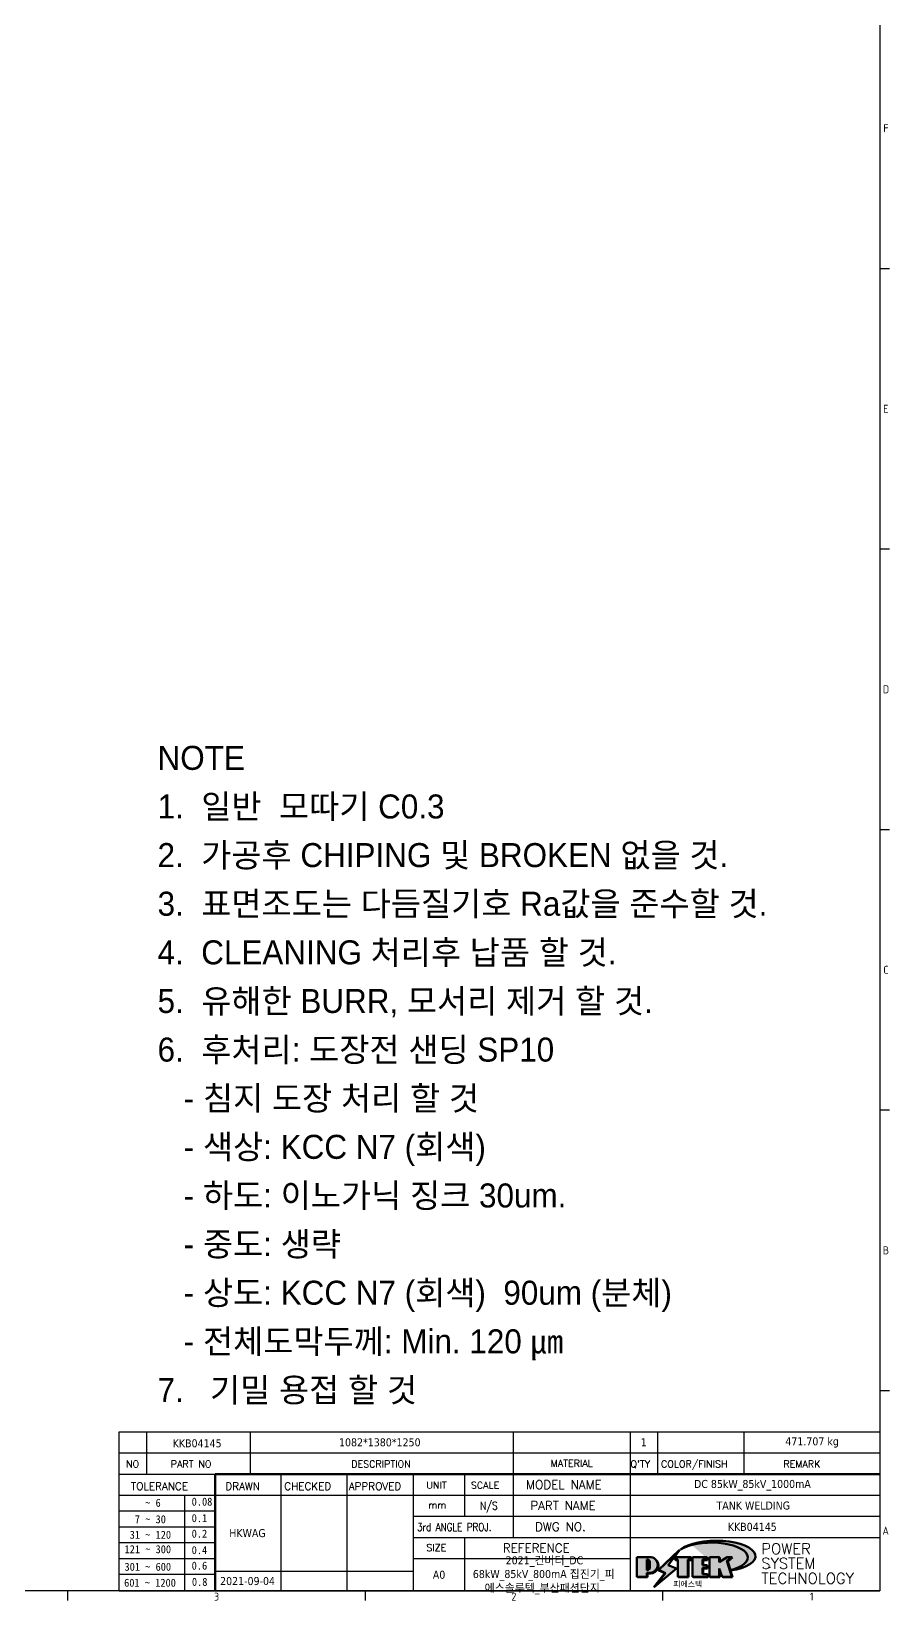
# Model space of a CAD drawing. Header units: millimetres. Extents: x 0 to 5945, y 0 to 4205.
# Drawn here: x 4785 to 5857, y 88 to 2048 of the extents above; entities that cross this region are included whole.
import ezdxf
from ezdxf.enums import TextEntityAlignment as Align

# ---------------------------------------------------------------- set-up
doc = ezdxf.new("R2010")
doc.units = ezdxf.units.MM
doc.header["$LTSCALE"] = 5
doc.layers.get('0').update_dxf_attribs({"color": 3, "lineweight": 25})
for name, color, linetype, lineweight in [('경계(ISO)', 7, 'Continuous', 25), ('기호(ISO)', 5, 'Continuous', 25), ('제목(ISO)', 5, 'Continuous', 50), ('해치(ISO)', 7, 'Continuous', 18)]:
    doc.layers.add(name, color=color, linetype=linetype, lineweight=lineweight)
doc.styles.add('HAN_291', font='')
doc.styles.add('HAN_370', font='', dxfattribs={"width": 2})
doc.styles.add('ISO Proportional', font='arial.ttf')
doc.styles.add('RC_284', font='ROMANC.shx')
doc.styles.add('RC_287', font='ROMANC.shx')
doc.styles.add('RC_292', font='ROMANC.shx')
doc.styles.add('ROMANT_294', font='romant.shx')
doc.styles.add('문자 텍스트_PSTEK_POSCO', font='isocp.shx')
doc.styles.add('텍스트 스타일198', font='tahoma.ttf')
doc.styles.add('텍스트 스타일333', font='ROMANC.shx', dxfattribs={"width": 0.800000011920929})
doc.styles.get('HAN_291').set_extended_font_data('GulimChe')
doc.styles.get('HAN_370').set_extended_font_data('GulimChe')

# ---------------------------------------------------------------- blocks, each defined once
blk = doc.blocks.new('경계 Default Border')
at = {"layer": '경계(ISO)'}
for p, q in [((1169.000015258789, 350.4166793823242), (1171.399993896484, 350.4166793823242)), ((1169.000015258789, 280.3333282470703), (1171.399993896484, 280.3333282470703)), ((1169.000015258789, 210.2499961853027), (1171.399993896484, 210.2499961853027)), ((1169.000015258789, 140.1666641235352), (1171.399993896484, 140.1666641235352)), ((1169.000015258789, 70.08333206176758), (1171.399993896484, 70.08333206176758)), ((966.0624694824219, 20), (966.0624694824219, 17.59999990463257)), ((1040.374984741211, 20), (1040.374984741211, 17.59999990463257)), ((1114.6875, 20), (1114.6875, 17.59999990463257))]:
    blk.add_line(p, q, dxfattribs=at)
at = {"layer": '경계(ISO)', "flags": 128}
blk.add_lwpolyline([(20, 20), (20, 820.9999847412109), (1169.000015258789, 820.9999847412109), (1169.000015258789, 20), (20, 20)], dxfattribs=at)
at = {"layer": '경계(ISO)', "color": 2, "char_height": 2.000000029802322, "attachment_point": 7, "style": '문자 텍스트_PSTEK_POSCO'}
for s, insert in [('F', (1169.829693008277, 384.4583333184322)), ('E', (1169.829693008277, 314.3559296629392)), ('D', (1169.718846771929, 244.2725963296058)), ('C', (1169.829693008277, 174.1892629962725)), ('B', (1169.718846771929, 104.1059296629392)), ('A', (1169.609600539701, 34.03689907122558)), ('3', (1002.664443034574, 17.580929648038)), ('2', (1076.949742964537, 17.580929648038)), ('1', (1151.501127422316, 17.59999997019768))]:
    blk.add_mtext(s, dxfattribs=dict(at, insert=insert))
blk = doc.blocks.new('제목 블록 PSTEK')
h = blk.add_hatch(color=1)
edge = h.paths.add_edge_path(flags=0)
edge.add_line((314.2242174273352, 19.60711530335299), (314.2242174273352, 17.00126995915134))
edge.add_line((314.2242174273352, 17.00126995915134), (314.3485873187598, 17.00126995915134))
edge.add_arc((314.3485873187598, 17.6527312952023), 0.6514613360509371, 270, 360)
edge.add_line((315.0000486548106, 17.6527312952023), (315.0000486548106, 18.95565396730211))
edge.add_arc((314.3485873187598, 18.95565396730212), 0.6514613360508712, 0, 90)
edge.add_line((314.3485873187598, 19.60711530335299), (314.2242174273352, 19.60711530335299))
edge = h.paths.add_edge_path()
edge.add_arc((314.9847713324306, 18.28938669179658), 1.969189947606664, 269.9999999999959, 450)
edge.add_line((314.9847713324306, 20.25857663940318), (311.7664314776902, 20.25857663940324))
edge.add_line((311.7664314776902, 20.25857663940324), (311.7664314776902, 15.3430047401139))
edge.add_line((311.7664314776902, 15.3430047401139), (314.2242174273352, 15.3430047401139))
edge.add_line((314.2242174273352, 15.3430047401139), (314.2242174273352, 16.32019674418991))
edge.add_line((314.2242174273352, 16.32019674418991), (314.9847713324307, 16.32019674418991))
h = blk.add_hatch(color=252)
edge = h.paths.add_edge_path()
edge.add_arc((314.9847713324309, 18.28938669179657), 1.969189947606666, 270, 406.8278729790604)
edge.add_arc((315.1624426058984, 18.1413272972396), 1.969189947606962, -90, 53.560984836317004, ccw=False)
edge.add_line((315.1624426058984, 16.17213734963263), (314.4018887008024, 16.17213734963263))
edge.add_line((314.4018887008024, 16.17213734963263), (314.4018887008024, 15.19494534555726))
edge.add_line((314.4018887008024, 15.19494534555726), (311.9441027511573, 15.19494534555726))
edge.add_line((311.9441027511573, 15.19494534555726), (311.9441027511573, 15.3430047401139))
edge.add_line((311.9441027511573, 15.3430047401139), (314.2242174273352, 15.3430047401139))
edge.add_line((314.2242174273352, 15.3430047401139), (314.2242174273352, 16.32019674418991))
edge.add_line((314.2242174273352, 16.32019674418991), (314.9847713324309, 16.32019674418991))
h = blk.add_hatch(color=252)
edge = h.paths.add_edge_path()
edge.add_line((314.4018887008024, 19.45905590879572), (314.5262585922315, 19.45905590879572))
edge.add_arc((314.5262585922314, 18.80759457274939), 0.6514613360463194, 60.4189348879147, 90.00000000000318, ccw=False)
edge.add_arc((314.3485873187602, 18.95565396730057), 0.6514613360524251, 39.96992292766206, 90.00000000009999)
edge.add_line((314.3485873187591, 19.60711530335307), (314.2242174273352, 19.60711530335298))
edge.add_line((314.2242174273352, 19.60711530335299), (314.2242174273352, 17.00126995915134))
edge.add_line((314.2242174273352, 17.00126995915134), (314.3485873187591, 17.00126995915134))
edge.add_arc((314.3485873187568, 17.652731295233), 0.6514613360816299, 270.0000000002, 274.6930825552478)
edge.add_line((314.4018887008024, 17.0034541317032), (314.4018887008024, 19.45905590879572))
for color, points in [(252, [(317.2195697678507, 17.0593801673321), (322.0326348870767, 21.62682475217465), (322.2781991042243, 21.94392121864296), (317.0471853425802, 16.97985676345368), (318.7512090904202, 16.1899260703855), (316.0018030350395, 12.71868385740789), (316.3356552234328, 13.00206718743325), (318.9235935156908, 16.2694494742633)]), (5, [(321.6183518841322, 17.4193704504104), (319.5281351041078, 18.24969419629727), (322.4505835294948, 22.02344462252142), (317.2195697678507, 17.0593801673321), (318.9235935156908, 16.2694494742633), (316.1741874603099, 12.79820726128571)]), (1, [(324.4839107253602, 19.60711530335299), (325.2419748254881, 19.60711530335299), (325.2419748254881, 20.25857663940324), (321.2266040451076, 20.25857663940324), (321.2266040451076, 19.60711530335299), (321.9846681452406, 19.60711530335299), (321.9846681452406, 15.3430047401139), (324.4839107253602, 15.3430047401139)]), (252, [(321.9846681452406, 19.60711530335299), (321.4042753185749, 19.60711530335299), (321.4042753185749, 19.45905590879572), (321.9846681452406, 19.45905590879572)]), (252, [(324.6615819988275, 19.45905590879572), (325.4196460989604, 19.45905590879572), (325.4196460989604, 20.11051724484596), (325.2419748254881, 20.11051724484596), (325.2419748254881, 19.60711530335299), (324.4839107253602, 19.60711530335299), (324.4839107253602, 15.3430047401139), (322.1623394187076, 15.3430047401139), (322.1623394187076, 15.19494534555726), (324.6615819988275, 15.19494534555726)]), (1, [(329.2277337269622, 20.25857663940324), (325.65654113025, 20.25857663940324), (325.65654113025, 15.3430047401139), (329.3580259941756, 15.3430047401139), (329.3580259941756, 15.9944660761648), (328.1137701654877, 15.9944660761648), (328.1137701654877, 17.56360607323003), (329.2277337269622, 17.56360607323003), (329.2277337269622, 18.25543873810179), (328.1137701654877, 18.25543873810179), (328.1137701654877, 19.60711530335299), (329.2277337269622, 19.60711530335299)]), (252, [(328.2914414389548, 19.45905590879572), (329.4054050004294, 19.45905590879572), (329.4054050004294, 20.11051724484596), (329.2277337269622, 20.11051724484596), (329.2277337269622, 19.60711530335299), (328.1137701654877, 19.60711530335299), (328.1137701654877, 18.25543873810179), (328.2914414389548, 18.25543873810179)]), (1, [(332.3312149849806, 20.25857663940324), (329.8592894925411, 20.25857663940324), (329.8592894925411, 15.3430047401139), (332.3312149849806, 15.3430047401139), (332.3312149849806, 17.4318630164523), (333.0701931098801, 15.3430047401139), (335.4855464857051, 15.3430047401139), (334.2514536401189, 19.30614745124769), (335.4379594596742, 20.25857663940324), (334.3071782107978, 20.25857663940324), (332.3312149849806, 18.99741471888304)]), (252, [(332.5088862584528, 20.1105172448466), (332.3312149849806, 20.1105172448466), (332.3312149849806, 18.99741471888368), (332.5088862584528, 19.11081371413894)]), (252, [(335.6156307331414, 20.11051724484596), (335.2535118015555, 20.11051724484596), (334.2514536401189, 19.30614745124769), (335.4855464857051, 15.3430047401139), (333.1954852176545, 15.3430047401139), (333.2478643833523, 15.19494534555726), (335.6632177591723, 15.19494534555726), (334.4291249135862, 19.15808805669106)]), (252, [(329.5356972676428, 15.8464066816075), (329.3580259941756, 15.8464066816075), (329.3580259941756, 15.3430047401139), (325.8342124037171, 15.3430047401139), (325.8342124037171, 15.19494534555726), (329.5356972676428, 15.19494534555726)]), (252, [(328.2914414389548, 17.41554667867274), (329.4054050004294, 17.41554667867274), (329.4054050004294, 18.10737934354514), (329.2277337269622, 18.10737934354514), (329.2277337269622, 17.56360607323003), (328.1137701654877, 17.56360607323003), (328.1137701654877, 15.9944660761648), (328.2914414389548, 15.9944660761648)]), (252, [(332.5088862584528, 16.92964231796647), (332.3312149849806, 17.43186301645164), (332.3312149849806, 15.3430047401139), (330.0369607660135, 15.3430047401139), (330.0369607660135, 15.19494534555726), (332.5088862584528, 15.19494534555726)])]:
    blk.add_hatch(color=color).paths.add_polyline_path(points)
at = {"layer": '해치(ISO)', "true_color": 0x27d1fc}
h = blk.add_hatch(color=140, dxfattribs=at)
edge = h.paths.add_edge_path()
edge.add_ellipse((330.3660919371412, 20.15576403068321), major_axis=(9.100907360794343, 0), ratio=0.4069904968023172, start_angle=301.3098473703837, end_angle=507.7436900681698)
edge.add_ellipse((331.5340919371412, 20.4634168429492), major_axis=(-9.82350664112931, 0), ratio=0.3942600559756514, start_angle=111.51207141178469, end_angle=334.47025347086895, ccw=False)
edge.add_line((335.1363447531188, 16.8601935978785), (335.0955236905705, 16.99119398620872))
at = {"color": 180}
for p, q in [((182.475792979055, 11.79100474011392), (182.4757929790549, 51.56524660363496)), ((182.4757929790549, 51.56524660363496), (372.4757929537551, 51.56524660363496)), ((189.2651435055721, 51.56524660363496), (189.2651435055722, 41.00524660363494)), ((215.2152739891528, 41.00524660363494), (215.2152739891528, 51.56524660363496)), ((280.8758854511282, 51.56524660363496), (280.8758854511282, 41.00524660363494)), ((310.0881549537552, 51.56524660363496), (310.0881549537553, 41.00524660363494)), ((316.9044520275131, 51.56524660363496), (316.9044520275127, 41.00524660363494)), ((338.4566026226726, 51.56524660363496), (338.4566026226727, 41.00524660363494)), ((372.4757929537551, 51.56524660363496), (372.4757929537551, 11.79100474011389)), ((182.475792979055, 46.2852466036349), (372.4757929537551, 46.28524660363492)), ((182.475792979055, 41.00524660363493), (206.451475290024, 41.00524660363493)), ((222.9401812389276, 11.79100474011392), (222.9401812389276, 41.00524660363494)), ((239.4288871878316, 11.79100474011392), (239.4288871878316, 41.00524660363494)), ((255.9175931367356, 11.79100474011392), (255.9175931367356, 41.00524660363494)), ((268.6918866058747, 41.00524660363494), (268.6918866058747, 30.44524660363498)), ((280.8758854511282, 41.00524660363494), (280.8758854511282, 25.16524660363502)), ((310.088154953755, 41.00524660363494), (310.088154953755, 11.79100474011392)), ((182.475792979055, 35.72524660363497), (206.451475290024, 35.72524660363497)), ((198.8621818849491, 12.02524660363491), (198.8621818849491, 35.72524660363497)), ((206.451475290024, 35.72524660363497), (372.4757929537551, 35.72524660363497)), ((182.475792979055, 31.77524660363492), (206.451475290024, 31.77524660363492)), ((182.475792979055, 27.82524660363487), (206.451475290024, 27.82524660363487)), ((255.917593136736, 30.44524660363498), (372.4757929537552, 30.44524660363501)), ((182.475792979055, 23.87524660363505), (206.451475290024, 23.87524660363505)), ((255.9175931367359, 25.16524660363502), (372.4757929537552, 25.165246603635)), ((268.6918866058744, 25.16524660363502), (268.6918866058744, 11.79100474011392)), ((182.475792979055, 19.92524660363478), (206.451475290024, 19.92524660363478)), ((255.9175931367359, 19.88524660363481), (310.0881549537553, 19.88524660363481)), ((182.475792979055, 15.97524660363496), (206.451475290024, 15.97524660363496)), ((206.451475290024, 16.74100474011396), (255.9175931367359, 16.74100474011396)), ((182.475792979055, 11.79100474011392), (372.4757929537551, 11.79100474011389))]:
    blk.add_line(p, q, dxfattribs=at)
at = {"color": 7, "lineweight": 50}
for p, q in [((206.4514752900237, 11.79100474011392), (206.4514752900237, 41.00524660363494)), ((206.451475290024, 41.00524660363494), (372.4757929537551, 41.00524660363496))]:
    blk.add_line(p, q, dxfattribs=at)
at = {"color": 7}
for p, q in [((311.7664314776902, 20.25900474011391), (311.7664314776902, 15.34300474011391)), ((314.9847713324309, 20.25857663940324), (311.7664314776902, 20.25857663940324)), ((314.9847713324309, 20.25857663940324), (311.7664314776902, 20.25857663940324)), ((311.7664314776902, 20.25857663940324), (311.7664314776902, 15.3430047401139)), ((314.2242174273352, 17.00126995915134), (314.2242174273352, 19.60711530335299)), ((314.2242174273352, 19.60711530335299), (314.3485873187591, 19.60711530335299)), ((314.3485873187591, 19.60711530335299), (314.2242174273352, 19.60711530335299)), ((314.2242174273352, 19.60711530335299), (314.2242174273352, 17.00126995915134)), ((314.2242174273352, 17.00126995915134), (314.2242174273352, 19.60711530335299)), ((314.2242174273352, 19.60711530335299), (314.3485873187591, 19.60711530335299)), ((322.2781991042243, 21.94392121864296), (317.0471853425802, 16.97985676345368)), ((322.4505835294948, 22.02344462252142), (317.2195697678507, 17.0593801673321)), ((317.2195697678507, 17.0593801673321), (322.0326348870767, 21.62682475217465)), ((319.5281351041078, 18.24969419629727), (322.4505835294948, 22.02344462252142)), ((325.2419748254881, 20.25857663940324), (321.2266040451076, 20.25857663940324)), ((321.2266040451076, 20.25857663940324), (321.2266040451076, 19.60711530335299)), ((325.2419748254881, 20.25857663940324), (321.2266040451076, 20.25857663940324)), ((321.2266040451076, 20.25857663940324), (321.2266040451076, 19.60711530335299)), ((321.2266040451076, 19.60711530335299), (321.9846681452406, 19.60711530335299)), ((321.2266040451076, 19.60711530335299), (321.9846681452406, 19.60711530335299)), ((321.4042753185749, 19.60711530335299), (321.4042753185749, 19.45905590879572)), ((321.9846681452406, 19.60711530335299), (321.4042753185749, 19.60711530335299)), ((321.9846681452406, 19.60711530335299), (321.9846681452406, 15.3430047401139)), ((321.9846681452406, 19.45905590879572), (321.9846681452406, 19.60711530335299)), ((321.9846681452406, 19.60711530335299), (321.9846681452406, 15.3430047401139)), ((322.0326348870767, 21.62682475217465), (322.2781991042243, 21.94392121864296)), ((324.4839107253602, 19.60711530335299), (325.2419748254881, 19.60711530335299)), ((324.4839107253602, 15.3430047401139), (324.4839107253602, 19.60711530335299)), ((325.2419748254881, 19.60711530335299), (324.4839107253602, 19.60711530335299)), ((324.4839107253602, 19.60711530335299), (324.4839107253602, 15.3430047401139)), ((324.4839107253602, 19.60711530335299), (325.2419748254881, 19.60711530335299)), ((324.4839107253602, 15.3430047401139), (324.4839107253602, 19.60711530335299)), ((325.2419748254881, 19.60711530335299), (325.2419748254881, 20.25857663940324)), ((325.2419748254881, 19.60711530335299), (325.2419748254881, 20.25857663940324)), ((325.4196460989604, 20.11051724484596), (325.2419748254881, 20.11051724484596)), ((325.2419748254881, 20.11051724484596), (325.2419748254881, 19.60711530335299)), ((325.4196460989604, 19.45905590879572), (325.4196460989604, 20.11051724484596)), ((329.2277337269622, 20.25857663940324), (325.65654113025, 20.25857663940324)), ((325.65654113025, 20.25857663940324), (325.65654113025, 15.3430047401139)), ((325.65654113025, 20.25857663940324), (325.65654113025, 15.3430047401139)), ((329.2277337269622, 20.25857663940324), (325.65654113025, 20.25857663940324)), ((328.1137701654877, 18.25543873810179), (328.1137701654877, 19.60711530335299)), ((328.1137701654877, 19.60711530335299), (329.2277337269622, 19.60711530335299)), ((329.2277337269622, 19.60711530335299), (328.1137701654877, 19.60711530335299)), ((328.1137701654877, 19.60711530335299), (328.1137701654877, 18.25543873810179)), ((328.1137701654877, 18.25543873810179), (328.1137701654877, 19.60711530335299)), ((328.1137701654877, 19.60711530335299), (329.2277337269622, 19.60711530335299)), ((329.2277337269622, 19.60711530335299), (329.2277337269622, 20.25857663940324)), ((329.2277337269622, 19.60711530335299), (329.2277337269622, 20.25857663940324)), ((329.4054050004294, 20.11051724484596), (329.2277337269622, 20.11051724484596)), ((329.2277337269622, 20.11051724484596), (329.2277337269622, 19.60711530335299)), ((329.4054050004294, 19.45905590879572), (329.4054050004294, 20.11051724484596)), ((332.3312149849806, 20.25857663940324), (329.8592894925411, 20.25857663940324)), ((329.8592894925411, 20.25857663940324), (329.8592894925411, 15.3430047401139)), ((329.8592894925411, 20.25857663940324), (329.8592894925411, 15.3430047401139)), ((332.3312149849806, 20.25857663940324), (329.8592894925411, 20.25857663940324)), ((334.3071782107978, 20.25857663940324), (332.3312149849806, 18.99741471888304)), ((332.3312149849806, 18.99741471888304), (332.3312149849806, 20.25857663940324)), ((334.3071782107978, 20.25857663940324), (332.3312149849806, 18.99741471888304)), ((332.3312149849806, 18.99741471888304), (332.3312149849806, 20.25857663940324)), ((332.5088862584528, 20.1105172448466), (332.3312149849806, 20.1105172448466)), ((332.3312149849806, 20.1105172448466), (332.3312149849806, 18.99741471888368)), ((332.5088862584528, 19.11081371413894), (332.5088862584528, 20.1105172448466)), ((334.2514536401189, 19.30614745124769), (335.4379594596742, 20.25857663940324)), ((334.2514536401189, 19.30614745124769), (335.4379594596742, 20.25857663940324)), ((335.2535118015555, 20.11051724484596), (334.2514536401189, 19.30614745124769)), ((335.4379594596742, 20.25857663940324), (334.3071782107978, 20.25857663940324)), ((335.4379594596742, 20.25857663940324), (334.3071782107978, 20.25857663940324)), ((334.4291249135862, 19.15808805669104), (335.6156307331414, 20.11051724484596)), ((335.6156307331414, 20.11051724484596), (335.2535118015555, 20.11051724484596)), ((314.3485873187591, 17.00126995915134), (314.2242174273352, 17.00126995915134)), ((314.2242174273352, 17.00126995915134), (314.3485873187591, 17.00126995915134)), ((314.3485873187591, 17.00126995915134), (314.2242174273352, 17.00126995915134)), ((314.2242174273352, 16.32019674418991), (314.9847713324309, 16.32019674418991)), ((314.2242174273352, 15.3430047401139), (314.2242174273352, 16.32019674418991)), ((314.9847713324309, 16.32019674418991), (314.2242174273352, 16.32019674418991)), ((314.2242174273352, 16.32019674418991), (314.2242174273352, 15.3430047401139)), ((314.2242174273352, 16.32019674418991), (314.9847713324309, 16.32019674418991)), ((314.2242174273352, 15.3430047401139), (314.2242174273352, 16.32019674418991)), ((314.4018887008024, 19.45905590879572), (314.5262585922314, 19.45905590879572)), ((314.4018887008024, 17.0034541317032), (314.4018887008024, 19.45905590879572)), ((314.4018887008024, 16.17213734963263), (315.162442605898, 16.17213734963263)), ((314.4018887008024, 15.19494534555726), (314.4018887008024, 16.17213734963263)), ((315.0000486548106, 18.95565396730275), (315.0000486548106, 17.65273129520161)), ((315.0000486548106, 18.95565396730275), (315.0000486548106, 17.65273129520161)), ((318.7512090904202, 16.1899260703855), (316.0018030350395, 12.71868385740789)), ((316.1741874603099, 12.79820726128571), (321.6183518841322, 17.4193704504104)), ((318.9235935156908, 16.2694494742633), (316.1741874603099, 12.79820726128571)), ((316.3356552234328, 13.00206718743325), (318.9235935156908, 16.2694494742633)), ((317.0471853425802, 16.97985676345368), (318.7512090904202, 16.1899260703855)), ((318.9235935156908, 16.2694494742633), (317.2195697678507, 17.0593801673321)), ((317.2195697678507, 17.0593801673321), (318.9235935156908, 16.2694494742633)), ((321.6183518841322, 17.4193704504104), (319.5281351041078, 18.24969419629727)), ((321.4042753185749, 19.45905590879572), (321.9846681452406, 19.45905590879572)), ((324.6615819988275, 19.45905590879572), (325.4196460989604, 19.45905590879572)), ((324.6615819988275, 15.19494534555726), (324.6615819988275, 19.45905590879572)), ((329.2277337269622, 18.25543873810179), (328.1137701654877, 18.25543873810179)), ((328.1137701654877, 18.25543873810179), (328.2914414389548, 18.25543873810179)), ((329.2277337269622, 18.25543873810179), (328.1137701654877, 18.25543873810179)), ((328.1137701654877, 17.56360607323003), (329.2277337269622, 17.56360607323003)), ((328.1137701654877, 15.9944660761648), (328.1137701654877, 17.56360607323003)), ((329.2277337269622, 17.56360607323003), (328.1137701654877, 17.56360607323003)), ((328.1137701654877, 17.56360607323003), (328.1137701654877, 15.9944660761648)), ((328.1137701654877, 17.56360607323003), (329.2277337269622, 17.56360607323003)), ((328.1137701654877, 15.9944660761648), (328.1137701654877, 17.56360607323003)), ((329.3580259941756, 15.9944660761648), (328.1137701654877, 15.9944660761648)), ((328.1137701654877, 15.9944660761648), (328.2914414389548, 15.9944660761648)), ((329.3580259941756, 15.9944660761648), (328.1137701654877, 15.9944660761648)), ((328.2914414389548, 18.25543873810179), (328.2914414389548, 19.45905590879572)), ((328.2914414389548, 19.45905590879572), (329.4054050004294, 19.45905590879572)), ((328.2914414389548, 15.9944660761648), (328.2914414389548, 17.41554667867274)), ((328.2914414389548, 17.41554667867274), (329.4054050004294, 17.41554667867274)), ((329.2277337269622, 17.56360607323003), (329.2277337269622, 18.25543873810179)), ((329.2277337269622, 17.56360607323003), (329.2277337269622, 18.25543873810179)), ((329.4054050004294, 18.10737934354514), (329.2277337269622, 18.10737934354514)), ((329.2277337269622, 18.10737934354514), (329.2277337269622, 17.56360607323003)), ((329.3580259941756, 15.3430047401139), (329.3580259941756, 15.9944660761648)), ((329.3580259941756, 15.3430047401139), (329.3580259941756, 15.9944660761648)), ((329.5356972676428, 15.8464066816075), (329.3580259941756, 15.8464066816075)), ((329.3580259941756, 15.8464066816075), (329.3580259941756, 15.3430047401139)), ((329.4054050004294, 17.41554667867274), (329.4054050004294, 18.10737934354514)), ((329.5356972676428, 15.19494534555726), (329.5356972676428, 15.8464066816075)), ((332.3312149849806, 18.99741471888368), (332.5088862584528, 19.11081371413894)), ((332.3312149849806, 17.4318630164523), (333.0701931098801, 15.3430047401139)), ((332.3312149849806, 15.3430047401139), (332.3312149849806, 17.4318630164523)), ((332.5088862584528, 16.92964231796647), (332.3312149849806, 17.43186301645164)), ((332.3312149849806, 17.43186301645164), (332.3312149849806, 15.3430047401139)), ((332.3312149849806, 17.4318630164523), (333.0701931098801, 15.3430047401139)), ((332.3312149849806, 15.3430047401139), (332.3312149849806, 17.4318630164523)), ((332.5088862584528, 15.19494534555726), (332.5088862584528, 16.92964231796647)), ((335.4855464857051, 15.3430047401139), (334.2514536401189, 19.30614745124769)), ((334.2514536401189, 19.30614745124769), (335.4855464857051, 15.3430047401139)), ((335.4855464857051, 15.3430047401139), (334.2514536401189, 19.30614745124769)), ((335.6632177591723, 15.19494534555726), (334.4291249135862, 19.15808805669104)), ((345.0447381189468, 17.50375595811051), (344.9867755289346, 17.689895936919)), ((311.7664314776902, 15.3430047401139), (314.2242174273352, 15.3430047401139)), ((311.7664314776902, 15.3430047401139), (314.2242174273352, 15.3430047401139)), ((314.2242174273352, 15.3430047401139), (311.9441027511573, 15.3430047401139)), ((311.9441027511573, 15.3430047401139), (311.9441027511573, 15.19494534555726)), ((311.9441027511573, 15.19494534555726), (314.4018887008024, 15.19494534555726)), ((316.0018030350395, 12.71868385740789), (316.3356552234328, 13.00206718743325)), ((321.9846681452406, 15.3430047401139), (324.4839107253602, 15.3430047401139)), ((321.9846681452406, 15.3430047401139), (324.4839107253602, 15.3430047401139)), ((324.4839107253602, 15.3430047401139), (322.1623394187076, 15.3430047401139)), ((322.1623394187076, 15.3430047401139), (322.1623394187076, 15.19494534555726)), ((322.1623394187076, 15.19494534555726), (324.6615819988275, 15.19494534555726)), ((325.65654113025, 15.3430047401139), (329.3580259941756, 15.3430047401139)), ((325.65654113025, 15.3430047401139), (329.3580259941756, 15.3430047401139)), ((329.3580259941756, 15.3430047401139), (325.8342124037171, 15.3430047401139)), ((325.8342124037171, 15.3430047401139), (325.8342124037171, 15.19494534555726)), ((325.8342124037171, 15.19494534555726), (329.5356972676428, 15.19494534555726)), ((329.8592894925411, 15.3430047401139), (332.3312149849806, 15.3430047401139)), ((329.8592894925411, 15.3430047401139), (332.3312149849806, 15.3430047401139)), ((332.3312149849806, 15.3430047401139), (330.0369607660135, 15.3430047401139)), ((330.0369607660135, 15.3430047401139), (330.0369607660135, 15.19494534555726)), ((330.0369607660135, 15.19494534555726), (332.5088862584528, 15.19494534555726)), ((333.0701931098801, 15.3430047401139), (335.4855464857051, 15.3430047401139)), ((333.0701931098801, 15.3430047401139), (335.4855464857051, 15.3430047401139)), ((335.4855464857051, 15.3430047401139), (333.1954852176545, 15.3430047401139)), ((333.1954852176545, 15.3430047401139), (333.2478643833523, 15.19494534555726)), ((333.2478643833523, 15.19494534555726), (335.6632177591723, 15.19494534555726))]:
    blk.add_line(p, q, dxfattribs=at)
at = {"color": 1}
for p, q in [((314.9847713324309, 20.25857663940324), (311.7664314776902, 20.25857663940324)), ((311.7664314776902, 20.25857663940324), (311.7664314776902, 15.3430047401139)), ((314.2242174273352, 17.00126995915134), (314.2242174273352, 19.60711530335299)), ((314.2242174273352, 19.60711530335299), (314.3485873187591, 19.60711530335299)), ((325.2419748254881, 20.25857663940324), (321.2266040451076, 20.25857663940324)), ((321.2266040451076, 20.25857663940324), (321.2266040451076, 19.60711530335299)), ((321.2266040451076, 19.60711530335299), (321.9846681452406, 19.60711530335299)), ((321.9846681452406, 19.60711530335299), (321.9846681452406, 15.3430047401139)), ((324.4839107253602, 19.60711530335299), (325.2419748254881, 19.60711530335299)), ((324.4839107253602, 15.3430047401139), (324.4839107253602, 19.60711530335299)), ((325.2419748254881, 19.60711530335299), (325.2419748254881, 20.25857663940324)), ((329.2277337269622, 20.25857663940324), (325.65654113025, 20.25857663940324)), ((325.65654113025, 20.25857663940324), (325.65654113025, 15.3430047401139)), ((328.1137701654877, 18.25543873810179), (328.1137701654877, 19.60711530335299)), ((328.1137701654877, 19.60711530335299), (329.2277337269622, 19.60711530335299)), ((329.2277337269622, 19.60711530335299), (329.2277337269622, 20.25857663940324)), ((332.3312149849806, 20.25857663940324), (329.8592894925411, 20.25857663940324)), ((329.8592894925411, 20.25857663940324), (329.8592894925411, 15.3430047401139)), ((334.3071782107978, 20.25857663940324), (332.3312149849806, 18.99741471888304)), ((332.3312149849806, 18.99741471888304), (332.3312149849806, 20.25857663940324)), ((334.2514536401189, 19.30614745124769), (335.4379594596742, 20.25857663940324)), ((335.4379594596742, 20.25857663940324), (334.3071782107978, 20.25857663940324)), ((314.3485873187591, 17.00126995915134), (314.2242174273352, 17.00126995915134)), ((314.2242174273352, 16.32019674418991), (314.9847713324309, 16.32019674418991)), ((314.2242174273352, 15.3430047401139), (314.2242174273352, 16.32019674418991)), ((315.0000486548106, 18.95565396730275), (315.0000486548106, 17.65273129520161)), ((329.2277337269622, 18.25543873810179), (328.1137701654877, 18.25543873810179)), ((328.1137701654877, 17.56360607323003), (329.2277337269622, 17.56360607323003)), ((328.1137701654877, 15.9944660761648), (328.1137701654877, 17.56360607323003)), ((329.3580259941756, 15.9944660761648), (328.1137701654877, 15.9944660761648)), ((329.2277337269622, 17.56360607323003), (329.2277337269622, 18.25543873810179)), ((329.3580259941756, 15.3430047401139), (329.3580259941756, 15.9944660761648)), ((332.3312149849806, 17.4318630164523), (333.0701931098801, 15.3430047401139)), ((332.3312149849806, 15.3430047401139), (332.3312149849806, 17.4318630164523)), ((335.4855464857051, 15.3430047401139), (334.2514536401189, 19.30614745124769)), ((311.7664314776902, 15.3430047401139), (314.2242174273352, 15.3430047401139)), ((321.9846681452406, 15.3430047401139), (324.4839107253602, 15.3430047401139)), ((325.65654113025, 15.3430047401139), (329.3580259941756, 15.3430047401139)), ((329.8592894925411, 15.3430047401139), (332.3312149849806, 15.3430047401139)), ((333.0701931098801, 15.3430047401139), (335.4855464857051, 15.3430047401139))]:
    blk.add_line(p, q, dxfattribs=at)
at = {"color": 5}
for p, q in [((322.4505835294948, 22.02344462252142), (317.2195697678507, 17.0593801673321)), ((319.5281351041078, 18.24969419629727), (322.4505835294948, 22.02344462252142)), ((316.1741874603099, 12.79820726128571), (321.6183518841322, 17.4193704504104)), ((318.9235935156908, 16.2694494742633), (316.1741874603099, 12.79820726128571)), ((317.2195697678507, 17.0593801673321), (318.9235935156908, 16.2694494742633)), ((321.6183518841322, 17.4193704504104), (319.5281351041078, 18.24969419629727))]:
    blk.add_line(p, q, dxfattribs=at)
at = {"color": 7}
for centre, radius, start, end in [((314.3485873187598, 18.95565396730211), 0.6514613360508712, 0, 90), ((314.3485873187602, 18.95565396730057), 0.6514613360524251, 39.96992292766117, 90), ((314.3485873187598, 18.95565396730212), 0.6514613360508712, 0, 90), ((314.9847713324309, 18.28938669179658), 1.969189947606665, 270, 90), ((314.9847713324309, 18.28938669179658), 1.969189947606665, 270, 90), ((314.9847713324307, 18.2893866917965), 1.969189947606594, 270, 46.82787297909833), ((315.1624426058984, 18.1413272972396), 1.969189947606961, 270, 53.56098483636067), ((314.3485873187597, 17.65273129520228), 0.6514613360509381, 270, 0), ((314.3485873187598, 17.6527312952023), 0.6514613360509381, 270, 0), ((314.3485873187568, 17.652731295233), 0.6514613360816299, 270, 274.6930825552478), ((314.5262585922314, 18.80759457274939), 0.6514613360463193, 60.41893488791137, 90)]:
    blk.add_arc(centre, radius, start, end, dxfattribs=at)
at = {"color": 1}
for centre, radius, start, end in [((314.3485873187598, 18.95565396730211), 0.6514613360508712, 0, 90), ((314.9847713324309, 18.28938669179657), 1.969189947606665, 270, 90), ((314.3485873187598, 17.6527312952023), 0.6514613360509381, 270, 0)]:
    blk.add_arc(centre, radius, start, end, dxfattribs=at)
at = {"layer": '제목(ISO)', "lineweight": 18}
blk.add_line((182.475792979055, 35.72500474011393), (182.475792979055, 11.79100474011392), dxfattribs=at)
at = {"layer": '제목(ISO)'}
for p, q in [((314.9847713324306, 20.25857663940324), (311.7664314776902, 20.25857663940324)), ((311.7664314776902, 20.25857663940324), (311.7664314776902, 15.3430047401139)), ((314.2242174273352, 17.00126995915134), (314.2242174273352, 19.60711530335299)), ((314.2242174273352, 19.60711530335299), (314.3485873187598, 19.60711530335299)), ((314.3485873187591, 19.60711530335299), (314.2242174273352, 19.60711530335299)), ((314.2242174273352, 19.60711530335299), (314.2242174273352, 17.00126995915134)), ((322.2781991042243, 21.94392121864296), (317.0471853425802, 16.97985676345368)), ((322.4505835294948, 22.02344462252142), (317.2195697678507, 17.0593801673321)), ((317.2195697678507, 17.0593801673321), (322.0326348870767, 21.62682475217465)), ((319.5281351041078, 18.24969419629727), (322.4505835294948, 22.02344462252142)), ((325.2419748254881, 20.25857663940324), (321.2266040451076, 20.25857663940324)), ((321.2266040451076, 20.25857663940324), (321.2266040451076, 19.60711530335299)), ((321.2266040451076, 19.60711530335299), (321.9846681452406, 19.60711530335299)), ((321.9846681452406, 19.60711530335299), (321.4042753185749, 19.60711530335299)), ((321.4042753185749, 19.60711530335299), (321.4042753185749, 19.45905590879572)), ((321.9846681452406, 19.60711530335299), (321.9846681452406, 15.3430047401139)), ((321.9846681452406, 19.45905590879572), (321.9846681452406, 19.60711530335299)), ((322.0326348870767, 21.62682475217465), (322.2781991042243, 21.94392121864296)), ((324.4839107253602, 19.60711530335299), (325.2419748254881, 19.60711530335299)), ((324.4839107253602, 15.3430047401139), (324.4839107253602, 19.60711530335299)), ((325.2419748254881, 19.60711530335299), (324.4839107253602, 19.60711530335299)), ((324.4839107253602, 19.60711530335299), (324.4839107253602, 15.3430047401139)), ((325.2419748254881, 19.60711530335299), (325.2419748254881, 20.25857663940324)), ((325.4196460989604, 20.11051724484596), (325.2419748254881, 20.11051724484596)), ((325.2419748254881, 20.11051724484596), (325.2419748254881, 19.60711530335299)), ((325.4196460989604, 19.45905590879572), (325.4196460989604, 20.11051724484596)), ((329.2277337269622, 20.25857663940324), (325.65654113025, 20.25857663940324)), ((325.65654113025, 20.25857663940324), (325.65654113025, 15.3430047401139)), ((328.1137701654877, 18.25543873810179), (328.1137701654877, 19.60711530335299)), ((328.1137701654877, 19.60711530335299), (329.2277337269622, 19.60711530335299)), ((329.2277337269622, 19.60711530335299), (328.1137701654877, 19.60711530335299)), ((328.1137701654877, 19.60711530335299), (328.1137701654877, 18.25543873810179)), ((329.2277337269622, 19.60711530335299), (329.2277337269622, 20.25857663940324)), ((329.4054050004294, 20.11051724484596), (329.2277337269622, 20.11051724484596)), ((329.2277337269622, 20.11051724484596), (329.2277337269622, 19.60711530335299)), ((329.4054050004294, 19.45905590879572), (329.4054050004294, 20.11051724484596)), ((332.3312149849806, 20.25857663940324), (329.8592894925411, 20.25857663940324)), ((329.8592894925411, 20.25857663940324), (329.8592894925411, 15.3430047401139)), ((334.3071782107978, 20.25857663940324), (332.3312149849806, 18.99741471888304)), ((332.3312149849806, 18.99741471888304), (332.3312149849806, 20.25857663940324)), ((332.5088862584528, 20.1105172448466), (332.3312149849806, 20.1105172448466)), ((332.3312149849806, 20.1105172448466), (332.3312149849806, 18.99741471888368)), ((332.5088862584528, 19.11081371413894), (332.5088862584528, 20.1105172448466)), ((334.2514536401189, 19.30614745124769), (335.4379594596742, 20.25857663940324)), ((335.2535118015555, 20.11051724484596), (334.2514536401189, 19.30614745124769)), ((335.4379594596742, 20.25857663940324), (334.3071782107978, 20.25857663940324)), ((334.4291249135862, 19.15808805669106), (335.6156307331414, 20.11051724484596)), ((335.6156307331414, 20.11051724484596), (335.2535118015555, 20.11051724484596)), ((314.3485873187598, 17.00126995915134), (314.2242174273352, 17.00126995915134)), ((314.2242174273352, 17.00126995915134), (314.3485873187591, 17.00126995915134)), ((314.2242174273352, 15.3430047401139), (314.2242174273352, 16.32019674418991)), ((314.2242174273352, 16.32019674418991), (314.9847713324307, 16.32019674418991)), ((314.9847713324309, 16.32019674418991), (314.2242174273352, 16.32019674418991)), ((314.2242174273352, 16.32019674418991), (314.2242174273352, 15.3430047401139)), ((314.4018887008024, 19.45905590879572), (314.5262585922314, 19.45905590879572)), ((314.4018887008024, 17.0034541317032), (314.4018887008024, 19.45905590879572)), ((314.4018887008024, 15.19494534555726), (314.4018887008024, 16.17213734963263)), ((314.4018887008024, 16.17213734963263), (315.1624426058984, 16.17213734963263)), ((315.0000486548106, 18.95565396730211), (315.0000486548106, 17.6527312952023)), ((318.7512090904202, 16.1899260703855), (316.0018030350395, 12.71868385740789)), ((316.1741874603099, 12.79820726128571), (321.6183518841322, 17.4193704504104)), ((318.9235935156908, 16.2694494742633), (316.1741874603099, 12.79820726128571)), ((316.3356552234328, 13.00206718743325), (318.9235935156908, 16.2694494742633)), ((317.0471853425802, 16.97985676345368), (318.7512090904202, 16.1899260703855)), ((317.2195697678507, 17.0593801673321), (318.9235935156908, 16.2694494742633)), ((318.9235935156908, 16.2694494742633), (317.2195697678507, 17.0593801673321)), ((321.6183518841322, 17.4193704504104), (319.5281351041078, 18.24969419629727)), ((321.4042753185749, 19.45905590879572), (321.9846681452406, 19.45905590879572)), ((324.6615819988275, 19.45905590879572), (325.4196460989604, 19.45905590879572)), ((324.6615819988275, 15.19494534555726), (324.6615819988275, 19.45905590879572)), ((329.2277337269622, 18.25543873810179), (328.1137701654877, 18.25543873810179)), ((328.1137701654877, 18.25543873810179), (328.2914414389548, 18.25543873810179)), ((328.1137701654877, 15.9944660761648), (328.1137701654877, 17.56360607323003)), ((328.1137701654877, 17.56360607323003), (329.2277337269622, 17.56360607323003)), ((329.2277337269622, 17.56360607323003), (328.1137701654877, 17.56360607323003)), ((328.1137701654877, 17.56360607323003), (328.1137701654877, 15.9944660761648)), ((329.3580259941756, 15.9944660761648), (328.1137701654877, 15.9944660761648)), ((328.1137701654877, 15.9944660761648), (328.2914414389548, 15.9944660761648)), ((328.2914414389548, 19.45905590879572), (329.4054050004294, 19.45905590879572)), ((328.2914414389548, 18.25543873810179), (328.2914414389548, 19.45905590879572)), ((328.2914414389548, 17.41554667867274), (329.4054050004294, 17.41554667867274)), ((328.2914414389548, 15.9944660761648), (328.2914414389548, 17.41554667867274)), ((329.2277337269622, 17.56360607323003), (329.2277337269622, 18.25543873810179)), ((329.4054050004294, 18.10737934354514), (329.2277337269622, 18.10737934354514)), ((329.2277337269622, 18.10737934354514), (329.2277337269622, 17.56360607323003)), ((329.3580259941756, 15.3430047401139), (329.3580259941756, 15.9944660761648)), ((329.5356972676428, 15.8464066816075), (329.3580259941756, 15.8464066816075)), ((329.3580259941756, 15.8464066816075), (329.3580259941756, 15.3430047401139)), ((329.4054050004294, 17.41554667867274), (329.4054050004294, 18.10737934354514)), ((329.5356972676428, 15.19494534555726), (329.5356972676428, 15.8464066816075)), ((332.3312149849806, 18.99741471888368), (332.5088862584528, 19.11081371413894)), ((332.3312149849806, 15.3430047401139), (332.3312149849806, 17.4318630164523)), ((332.3312149849806, 17.4318630164523), (333.0701931098801, 15.3430047401139)), ((332.5088862584528, 16.92964231796647), (332.3312149849806, 17.43186301645164)), ((332.3312149849806, 17.43186301645164), (332.3312149849806, 15.3430047401139)), ((332.5088862584528, 15.19494534555726), (332.5088862584528, 16.92964231796647)), ((335.4855464857051, 15.3430047401139), (334.2514536401189, 19.30614745124769)), ((334.2514536401189, 19.30614745124769), (335.4855464857051, 15.3430047401139)), ((335.6632177591723, 15.19494534555726), (334.4291249135862, 19.15808805669106)), ((311.7664314776902, 15.3430047401139), (314.2242174273352, 15.3430047401139)), ((314.2242174273352, 15.3430047401139), (311.9441027511573, 15.3430047401139)), ((311.9441027511573, 15.3430047401139), (311.9441027511573, 15.19494534555726)), ((311.9441027511573, 15.19494534555726), (314.4018887008024, 15.19494534555726)), ((316.0018030350395, 12.71868385740789), (316.3356552234328, 13.00206718743325)), ((321.9846681452406, 15.3430047401139), (324.4839107253602, 15.3430047401139)), ((324.4839107253602, 15.3430047401139), (322.1623394187076, 15.3430047401139)), ((322.1623394187076, 15.3430047401139), (322.1623394187076, 15.19494534555726)), ((322.1623394187076, 15.19494534555726), (324.6615819988275, 15.19494534555726)), ((325.65654113025, 15.3430047401139), (329.3580259941756, 15.3430047401139)), ((329.3580259941756, 15.3430047401139), (325.8342124037171, 15.3430047401139)), ((325.8342124037171, 15.3430047401139), (325.8342124037171, 15.19494534555726)), ((325.8342124037171, 15.19494534555726), (329.5356972676428, 15.19494534555726)), ((329.8592894925411, 15.3430047401139), (332.3312149849806, 15.3430047401139)), ((332.3312149849806, 15.3430047401139), (330.0369607660135, 15.3430047401139)), ((330.0369607660135, 15.3430047401139), (330.0369607660135, 15.19494534555726)), ((330.0369607660135, 15.19494534555726), (332.5088862584528, 15.19494534555726)), ((333.0701931098801, 15.3430047401139), (335.4855464857051, 15.3430047401139)), ((335.4855464857051, 15.3430047401139), (333.1954852176545, 15.3430047401139)), ((333.1954852176545, 15.3430047401139), (333.2478643833523, 15.19494534555726)), ((333.2478643833523, 15.19494534555726), (335.6632177591723, 15.19494534555726))]:
    blk.add_line(p, q, dxfattribs=at)
at = {"layer": '제목(ISO)', "color": 4}
blk.add_line((335.1363447531188, 16.8601935978785), (335.0955236905705, 16.99119398620872), dxfattribs=at)
at = {"layer": '제목(ISO)'}
for centre, radius, start, end in [((314.3485873187598, 18.95565396730212), 0.6514613360508712, 0, 90), ((314.3485873187602, 18.95565396730057), 0.6514613360524251, 39.96992292766117, 90), ((314.9847713324306, 18.28938669179658), 1.969189947606664, 46.82787297909431, 90), ((314.9847713324307, 18.2893866917965), 1.969189947606594, 270, 46.82787297909833), ((314.9847713324309, 18.28938669179657), 1.969189947606666, 270, 46.8278729790603), ((315.1624426058984, 18.1413272972396), 1.969189947606962, 270, 53.56098483631701), ((314.3485873187598, 17.6527312952023), 0.6514613360509371, 270, 0), ((314.3485873187568, 17.652731295233), 0.6514613360816299, 270, 274.6930825552478), ((314.5262585922314, 18.80759457274939), 0.6514613360463193, 60.41893488791137, 90)]:
    blk.add_arc(centre, radius, start, end, dxfattribs=at)
at = {"layer": '제목(ISO)', "color": 4}
for centre, major_axis, ratio, start_param, end_param in [((331.5340919371412, 20.4634168429492), (9.82350664112931, 0), 0.3942600559756514, 5.087845455444478, 8.97919982663645), ((330.3660919371412, 20.15576403068321), (9.100907360794343, 0), 0.4069904968023172, 5.258848905294775, 8.861799147915196)]:
    blk.add_ellipse(centre, major_axis=major_axis, ratio=ratio, start_param=start_param, end_param=end_param, dxfattribs=at)
at = {"color": 2}
for s, height, style, p in [('NO', 1.742399930953979, 'RC_284', (184.135398793432, 42.62317362549192)), ('PART NO', 1.742399930953979, 'RC_284', (195.3359407378685, 42.62317362549192)), ('DESCRIPTION', 1.742399930953979, 'RC_284', (240.4025565652523, 42.62317362549192)), ("Q'TY", 1.742399930953979, 'RC_284', (310.1440786515383, 42.62317362549192)), ('COLOR/FINISH', 1.742399930953979, 'RC_284', (317.7725341324144, 42.62317362549192)), ('REMARK', 1.742399930953979, 'RC_284', (348.346649953877, 42.62317362549192)), ('MODEL NAME', 2.178000062704086, 'RC_292', (284.096330289083, 37.25462520371384)), (' TOLERANCE', 1.899999976158142, 'RC_287', (184.0872874387979, 37.00893196870329)), ('DRAWN', 1.899999976158142, 'RC_287', (208.9766620976279, 37.00893196870329)), ('CHECKED', 1.899999976158142, 'RC_287', (223.6856844514997, 37.00893196870329)), ('APPROVED', 1.899999976158142, 'RC_287', (239.7795453577791, 37.00893196870329)), ('UNIT', 1.742399930953979, 'RC_284', (259.1652673287452, 37.34317362549218)), ('SCALE', 1.742399930953979, 'RC_284', (270.2934779252897, 37.34317362549218)), ('    ~ 6', 2.000000029802322, 'HAN_291', (183.7721304966814, 32.8176515608431)), ('0.08', 2.000000029802322, 'HAN_291', (200.5467345600617, 33.09873600004101)), ('mm', 1.742399930953979, 'RC_284', (259.6505418159997, 32.3543089683787)), ('PART NAME', 2.178000062704086, 'RC_292', (285.1416959765849, 32.03045329421792)), ('  7 ~ 30', 2.000000029802322, 'HAN_291', (183.7721304966814, 28.70538114822415)), ('0.1', 2.000000029802322, 'HAN_291', (200.5467345600617, 28.98646558742206)), (' DWG NO.', 2.178000062704086, 'RC_292', (284.8124284083233, 26.75045329421772)), (' 31 ~ 120', 2.000000029802322, 'HAN_291', (183.7721304966814, 24.82628181916237)), ('0.2', 2.000000029802322, 'HAN_291', (200.5467345600617, 25.10736625836028)), ('REFERENCE', 2.178000062704086, 'RC_292', (278.2741065029841, 21.43214925458022)), ('121 ~ 300', 2.000000029802322, 'HAN_291', (183.7721304966814, 21.21401206133254)), ('0.4', 2.000000029802322, 'HAN_291', (200.5467345600617, 20.99509650053045)), ('SIZE', 1.742399930953979, 'RC_284', (259.1652673287452, 21.69497768947366)), ('301 ~ 600', 2.000000029802322, 'HAN_291', (183.7721304966814, 16.83491273227077)), ('0.6', 2.000000029802322, 'HAN_291', (200.5467345600617, 17.11599717146868)), ('601 ~ 1200', 2.000000029802322, 'HAN_291', (183.6802025156883, 12.84759660881125)), ('0.8', 2.000000029802322, 'HAN_291', (200.6097246063884, 13.05732192299702))]:
    blk.add_text(s, height=height, dxfattribs=dict(at, style=style)).set_placement(p)
at = {"color": 2, "style": 'RC_284'}
blk.add_text('MATERIAL', height=1.742399930953979, dxfattribs=at).set_placement((295.4820202024417, 43.64524660363492), align=Align.MIDDLE_CENTER)
at = {"color": 7, "style": '텍스트 스타일333', "width": 0.7999999523162842}
blk.add_text('N/S', height=2.000000029802322, dxfattribs=at).set_placement((274.7838860285014, 33.08524660363496), align=Align.MIDDLE_CENTER)
at = {"color": 2, "style": '텍스트 스타일333', "width": 0.7999999523162842}
blk.add_text('3rd ANGLE PROJ.', height=2.000000029802322, dxfattribs=at).set_placement((256.8430306642954, 26.76148381654429))
at = {"color": 7, "style": 'ROMANT_294'}
for s, p in [('POWER', (342.82727231297, 20.97115304607566)), ('SYSTEM', (342.82727231297, 17.3284636719184)), ('TECHNOLOGY', (342.82727231297, 13.57194088644453))]:
    blk.add_text(s, height=2.700000107288361, dxfattribs=at).set_placement(p)
at = {"color": 7, "insert": (320.8519732224835, 14.21236326823155), "char_height": 1.400000005960464, "attachment_point": 1, "line_spacing_factor": 0.3319999873638153, "style": 'HAN_370'}
blk.add_mtext('\\fHY견고딕|b0|i0;\\H1.4000;피에스텍', dxfattribs=at)
at = {"layer": '제목(ISO)', "color": 7, "style": '텍스트 스타일198'}
for tag, p in [('부품_번호_001', (195.8064908440141, 47.68071419841495)), ('설명_001', (237.3513006331675, 47.92245856837096)), ("3._Q'TY_001", (312.7051684940307, 47.92188863680521)), ('질량\\P3;_001', (348.8318140482114, 48.1643332325385)), ('1._MODEL_NAME_001', (326.0176446881414, 37.52172745615292)), ('제목_001', (331.6383856671303, 32.12268535370653)), ('설계자_001', (209.9396160013646, 25.23446884679021)), ('부품_번호_001', (334.465731097246, 26.80591818687283)), ('프로젝트_001', (278.9744245225954, 18.43818283951269)), ('시트_크기_001', (260.7849279041463, 14.83879725511219)), ('프로젝트_002', (270.7718971243607, 15.01430360086118)), ('작성_날짜_001', (207.6508315629738, 13.26600473167383)), ('프로젝트_003', (273.7136559043495, 11.55047762554502))]:
    blk.add_attdef(tag, p, '', height=2.000000029802322, dxfattribs=at)
for tag, p in [('재질', (295.4820202024417, 48.92524660363499)), ('4._COLOR', (327.6805273250926, 48.92524660363493)), ('점검자', (231.1845342133799, 26.23312567187446)), ('엔지니어링_승인자', (247.673240162284, 26.23312567187446)), ('점검_날짜', (231.1845342133799, 14.26600474011394)), ('엔지니어링_승인_날짜', (247.6732401622839, 14.26600474011394))]:
    blk.add_attdef(tag, text='', height=2.000000029802322, dxfattribs=at).set_placement(p, align=Align.MIDDLE_CENTER)
blk = doc.blocks.new('주석-판금')
at = {"layer": '기호(ISO)', "color": 2, "insert": (-40.77821254730225, 41.10898819752038), "char_height": 3.00000011920929, "width": 116.6778124165837, "attachment_point": 1, "line_spacing_factor": 1.21460747718811, "style": 'ISO Proportional'}
blk.add_mtext('\\f굴림|b0|i0;\\H3.0000;NOTE\\P1.  일반  모따기 C0.3\\P2.  가공후 CHIPING 및 BROKEN 없을 것.\\P3.  표면조도는 다듬질기호 Ra값을 준수할 것.\\P4.  CLEANING 처리후 납품 할 것.\\P5.  유해한 BURR, 모서리 제거 할 것.\\P6.  후처리: 도장전 샌딩 SP10\\P   - 침지 도장 처리 할 것\\P   - 색상:\\f굴림|b0|i0;\\H3.0000; KCC N7 (회색)\\P\\f굴림|b0|i0;\\H3.0000;   - 하도: 이노가닉 징크 30um.\\P   - 중도: 생략\\P   - 상도: KCC N7 (회색)  90um (분체)\\P   - 전체도막두께: Min. 120 ㎛ \\P7.   기밀 용접 할 것', dxfattribs=at)

msp = doc.modelspace()

# ---------------------------------------------------------------- block references
for name, p, xscale, yscale, zscale in [('경계 Default Border', (0, 0), 5, 5, 5), ('주석-판금', (5350.554561445102, 744.6297462247844), 10, 10, 10)]:
    msp.add_blockref(name, p, dxfattribs=dict(xscale=xscale, yscale=yscale, zscale=zscale))
ref = msp.add_blockref('제목 블록 PSTEK', (3982.621035231225, 41.04497629943053), dxfattribs=dict(xscale=5, yscale=5, zscale=5))
ref.add_attrib('설계자_001', 'HKWAG', (5032.319115238048, 167.2173205333816), dxfattribs={"layer": '제목(ISO)', "color": 7, "height": 10.00000014901161, "style": '텍스트 스타일198'})
ref.add_attrib('프로젝트_001', '2021_컨버터_DC', (5377.493157844201, 133.235890496994), dxfattribs={"layer": '제목(ISO)', "color": 7, "height": 10.00000014901161, "style": '텍스트 스타일198'})
ref.add_attrib('시트_크기_001', 'A0', (5286.545674751956, 115.2389625749915), dxfattribs={"layer": '제목(ISO)', "color": 7, "height": 10.00000014901161, "style": '텍스트 스타일198'})
ref.add_attrib("3._Q'TY_001", '1', (5546.146877701377, 280.6544194834565), dxfattribs={"layer": '제목(ISO)', "color": 7, "height": 10.00000014901161, "style": '텍스트 스타일198'})
ref.add_attrib('작성_날짜_001', '2021-09-04', (5020.875193046093, 107.3749999577997), dxfattribs={"layer": '제목(ISO)', "color": 7, "height": 10.00000014901161, "style": '텍스트 스타일198'})
ref.add_attrib('부품_번호_001', 'KKB04145', (5654.949690717454, 175.0745672337947), dxfattribs={"layer": '제목(ISO)', "color": 7, "height": 10.00000014901161, "style": '텍스트 스타일198'})
ref.add_attrib('1._MODEL_NAME_001', 'DC 85kW_85kV_1000mA', (5612.709258671933, 228.6536135801951), dxfattribs={"layer": '제목(ISO)', "color": 7, "height": 10.00000014901161, "style": '텍스트 스타일198'})
ref.add_attrib('질량\\P3;_001', '471.707 kg', (5726.780105472282, 281.866642462123), dxfattribs={"layer": '제목(ISO)', "color": 7, "height": 10.00000014901161, "style": '텍스트 스타일198'})
ref.add_attrib('설명_001', '1082*1380*1250', (5169.377538397061, 280.6572691412854), dxfattribs={"layer": '제목(ISO)', "color": 7, "height": 10.00000014901161, "style": '텍스트 스타일198'})
ref.add_attrib('부품_번호_001', 'KKB04145', (4961.653489451295, 279.4485472915053), dxfattribs={"layer": '제목(ISO)', "color": 7, "height": 10.00000014901161, "style": '텍스트 스타일198'})
ref.add_attrib('제목_001', 'TANK WELDING', (5640.812963566877, 201.6584030679631), dxfattribs={"layer": '제목(ISO)', "color": 7, "height": 10.00000014901161, "style": '텍스트 스타일198'})
ref.add_attrib('프로젝트_002', '68kW_85kV_800mA 집진기_피', (5336.480520853028, 116.1164943037364), dxfattribs={"layer": '제목(ISO)', "color": 7, "height": 10.00000014901161, "style": '텍스트 스타일198'})
ref.add_attrib('프로젝트_003', '에스솔루텍_부산패션단지', (5351.189314752972, 98.79736442715567), dxfattribs={"layer": '제목(ISO)', "color": 7, "height": 10.00000014901161, "style": '텍스트 스타일198'})

doc.saveas('drawing.dxf')
